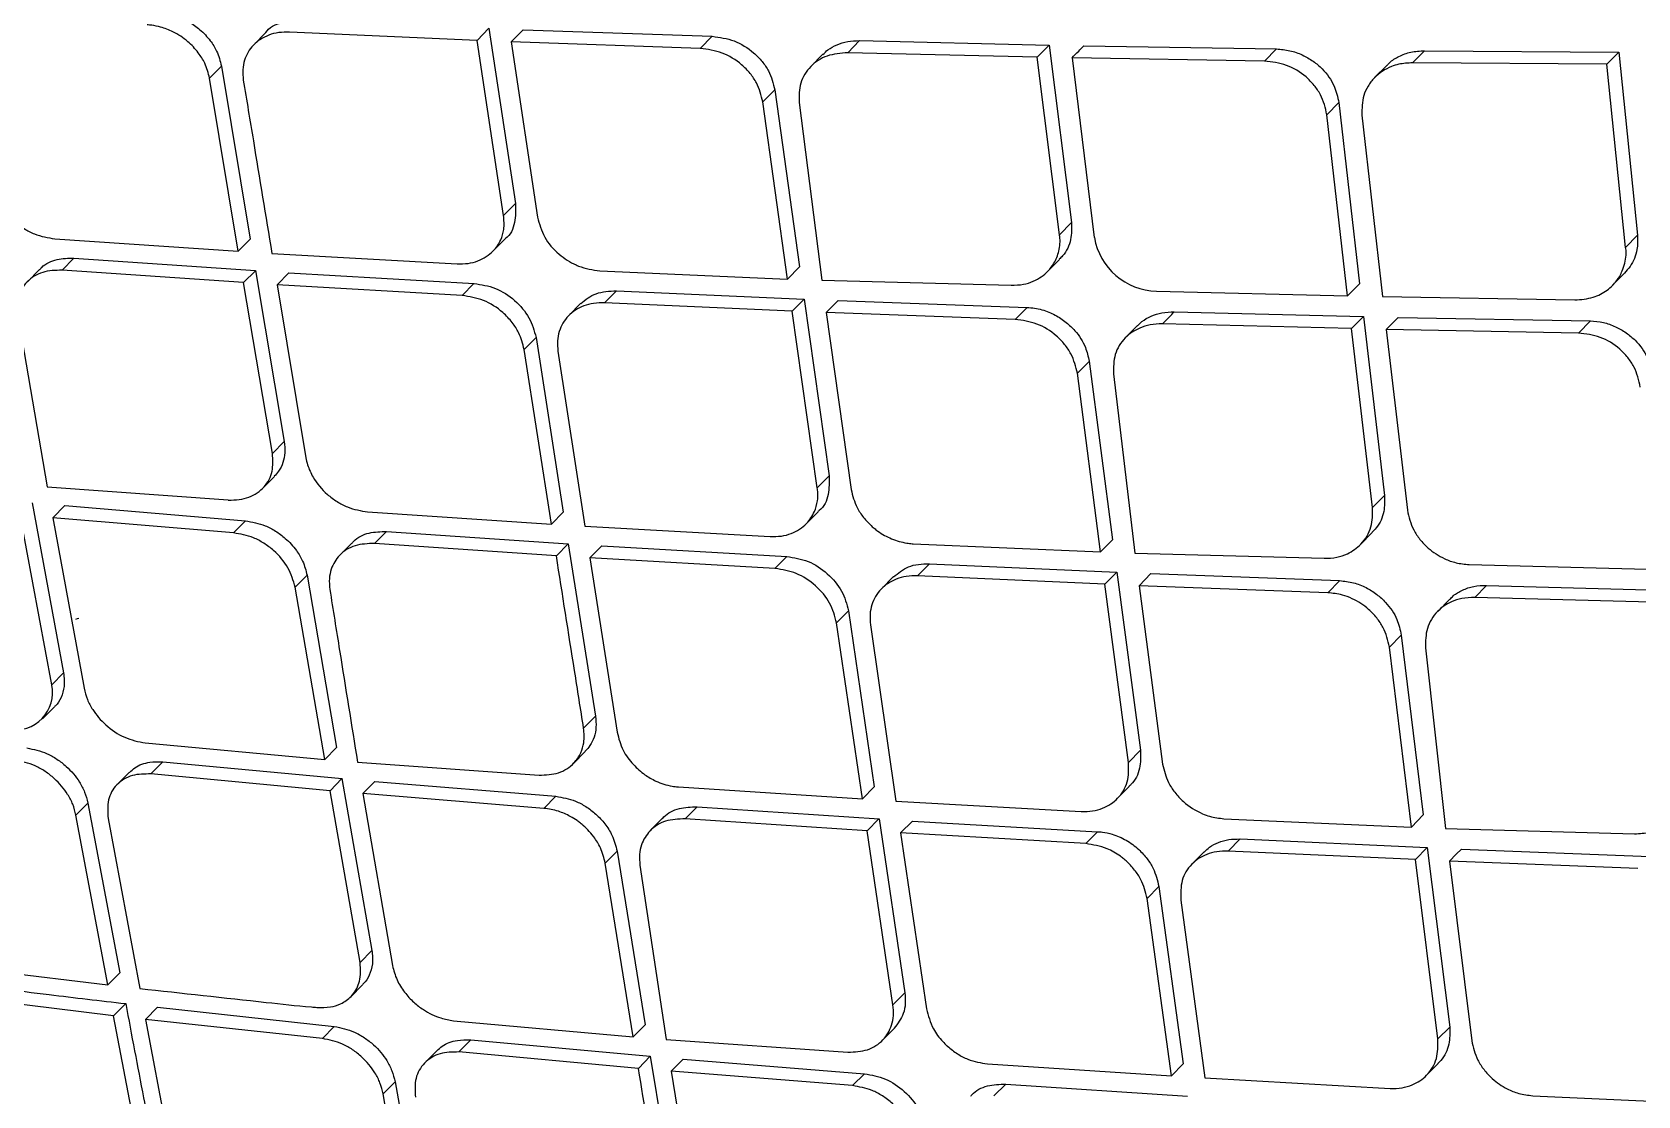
# Model space of a CAD drawing. Extents: x 939 to 1039, y 781 to 934.
# Drawn here: x 1023.683 to 1025.066, y 879.494 to 880.411 of the extents above; entities that cross this region are included whole.
import ezdxf

# ---------------------------------------------------------------- set-up
doc = ezdxf.new("R2010")
doc.units = 0
doc.header["$MEASUREMENT"] = 0
doc.layers.add('1', color=4, linetype='Continuous')

# ---------------------------------------------------------------- blocks, each defined once
blk = doc.blocks.new('Envoy')
at = {"layer": '1', "color": 3, "linetype": 'Continuous', "lineweight": 25}
for p, q in [((85.2301, 81.2357), (85.2198, 81.2253)), ((85.4121, 81.229), (85.2506, 81.2361)), ((85.4121, 81.229), (85.4223, 81.2394)), ((85.4224, 81.2394), (85.4452, 81.0884)), ((85.4518, 81.2382), (85.4416, 81.2278)), ((85.4518, 81.2382), (85.6147, 81.2325)), ((85.435, 81.0781), (85.4121, 81.229)), ((85.6044, 81.2221), (85.4416, 81.2278)), ((85.4416, 81.2278), (85.4642, 81.0767)), ((85.6044, 81.2221), (85.6147, 81.2325)), ((85.7313, 81.2184), (85.7416, 81.2288)), ((85.7416, 81.2288), (85.9047, 81.2249)), ((85.9047, 81.2249), (85.8945, 81.2145)), ((85.9047, 81.2249), (85.924, 81.072)), ((85.9348, 81.2243), (86.1006, 81.2216)), ((86.0903, 81.2112), (86.1006, 81.2216)), ((86.2178, 81.2097), (86.2281, 81.2201)), ((86.2281, 81.2201), (86.3954, 81.2189)), ((86.3954, 81.2189), (86.4116, 81.0612)), ((85.192, 81.2068), (85.1818, 81.1964)), ((85.192, 81.2068), (85.2168, 81.0577)), ((85.7099, 81.217), (85.6995, 81.2065)), ((85.8945, 81.2145), (85.7313, 81.2184)), ((85.9137, 81.0616), (85.8945, 81.2145)), ((85.9245, 81.2139), (85.9437, 81.0593)), ((86.0903, 81.2112), (85.9245, 81.2139)), ((86.1956, 81.2075), (86.1851, 81.197)), ((86.3851, 81.2084), (86.2178, 81.2097)), ((86.3851, 81.2084), (86.3954, 81.2189)), ((86.4013, 81.0507), (86.3851, 81.2084)), ((85.2065, 81.0473), (85.1818, 81.1964)), ((85.6583, 81.176), (85.6685, 81.1864)), ((85.6685, 81.1864), (85.6898, 81.0338)), ((85.6795, 81.0234), (85.6583, 81.176)), ((85.6895, 81.1755), (85.709, 81.0223)), ((86.1543, 81.1754), (86.144, 81.1649)), ((86.1619, 81.009), (86.144, 81.1649)), ((86.1543, 81.1754), (86.1722, 81.0194)), ((86.1742, 81.1645), (86.1919, 81.0083)), ((85.435, 81.0781), (85.4452, 81.0884)), ((85.9137, 81.0616), (85.924, 81.072)), ((85.0485, 81.058), (85.2065, 81.0473)), ((85.2065, 81.0473), (85.2168, 81.0577)), ((85.4258, 81.0473), (85.436, 81.0577)), ((86.4116, 81.0612), (86.4013, 81.0507)), ((85.0548, 81.031), (85.065, 81.0414)), ((85.065, 81.0414), (85.2213, 81.0307)), ((85.2354, 81.0455), (85.395, 81.0365)), ((85.9035, 81.0299), (85.9137, 81.0402)), ((85.0352, 81.0316), (85.0249, 81.0211)), ((85.211, 81.0203), (85.0548, 81.031)), ((85.2213, 81.0306), (85.211, 81.0203)), ((85.2213, 81.0307), (85.2461, 80.8833)), ((85.2399, 81.0185), (85.2501, 81.0288)), ((85.2501, 81.0288), (85.4095, 81.0195)), ((85.5179, 81.0304), (85.6795, 81.0234)), ((85.6795, 81.0234), (85.6898, 81.0338)), ((86.3901, 81.018), (86.4003, 81.0284)), ((85.2359, 80.873), (85.211, 81.0203)), ((85.3992, 81.0092), (85.2399, 81.0185)), ((85.2399, 81.0185), (85.2647, 80.8695)), ((85.3992, 81.0092), (85.4094, 81.0195)), ((85.5322, 81.0133), (85.6937, 81.0061)), ((85.709, 81.0223), (85.8722, 81.018)), ((85.9973, 81.0129), (86.1619, 81.009)), ((86.1619, 81.009), (86.1722, 81.0194)), ((85.5013, 81.0023), (85.4911, 80.9919)), ((85.6834, 80.9957), (85.522, 81.0029)), ((85.6834, 80.9957), (85.6937, 81.0061)), ((85.6937, 81.0061), (85.7153, 80.8539)), ((85.7129, 80.9945), (85.7231, 81.0049)), ((85.7231, 81.0049), (85.8858, 80.999)), ((85.8756, 80.9886), (85.8858, 80.999)), ((86.1919, 81.0083), (86.3576, 81.0054)), ((85.0166, 80.9919), (85.0419, 80.8445)), ((85.7051, 80.8435), (85.6834, 80.9957)), ((85.7129, 80.9945), (85.7343, 80.8421)), ((85.8756, 80.9886), (85.7129, 80.9945)), ((86.1652, 80.9807), (86.0024, 80.9848)), ((86.0126, 80.9952), (86.1755, 80.9911)), ((86.1652, 80.9807), (86.1755, 80.9911)), ((86.1755, 80.9911), (86.1936, 80.837)), ((86.2055, 80.9904), (86.3709, 80.9873)), ((86.3606, 80.9769), (86.3709, 80.9873)), ((85.4527, 80.9627), (85.463, 80.9731)), ((85.463, 80.9731), (85.4864, 80.8227)), ((85.9808, 80.9833), (85.9705, 80.9729)), ((86.1834, 80.8266), (86.1652, 80.9807)), ((86.3606, 80.9769), (86.1952, 80.98)), ((86.1952, 80.98), (86.2133, 80.8243)), ((85.4761, 80.8123), (85.4527, 80.9627)), ((85.4818, 80.9612), (85.505, 80.8105)), ((85.9291, 80.9422), (85.9393, 80.9525)), ((85.9393, 80.9526), (85.9594, 80.7987)), ((85.9491, 80.7884), (85.9291, 80.9422)), ((85.9602, 80.9416), (85.9786, 80.7872)), ((85.2359, 80.873), (85.2461, 80.8833)), ((85.2275, 80.8431), (85.2376, 80.8534)), ((85.7153, 80.8539), (85.7051, 80.8435)), ((85.0419, 80.8445), (85.1979, 80.8331)), ((86.1834, 80.8266), (86.1936, 80.837)), ((85.0458, 80.6737), (85.0186, 80.8203)), ((85.0289, 80.8307), (85.056, 80.6841)), ((85.057, 80.8282), (85.0467, 80.8178)), ((85.057, 80.8282), (85.2126, 80.8151)), ((85.3179, 80.8228), (85.4761, 80.8123)), ((85.4761, 80.8123), (85.4864, 80.8227)), ((85.6956, 80.8125), (85.7058, 80.8229)), ((85.2024, 80.8047), (85.0467, 80.8178)), ((85.0467, 80.8178), (85.0737, 80.6709)), ((85.2024, 80.8047), (85.2126, 80.8151)), ((85.3239, 80.7956), (85.3342, 80.806)), ((85.3342, 80.806), (85.4907, 80.7954)), ((85.505, 80.8105), (85.6646, 80.8015)), ((86.1729, 80.7947), (86.1831, 80.805)), ((85.3042, 80.7959), (85.2939, 80.7855)), ((85.4804, 80.785), (85.3239, 80.7956)), ((85.4804, 80.785), (85.4906, 80.7954)), ((85.4907, 80.7954), (85.5141, 80.6467)), ((85.5093, 80.7832), (85.5195, 80.7936)), ((85.5195, 80.7936), (85.6789, 80.7844)), ((85.7876, 80.7954), (85.9491, 80.7884)), ((85.9491, 80.7884), (85.9594, 80.7987)), ((85.5093, 80.7832), (85.5328, 80.6329)), ((85.6687, 80.774), (85.5093, 80.7832)), ((85.6687, 80.774), (85.6789, 80.7844)), ((85.7915, 80.7677), (85.8017, 80.7781)), ((85.8017, 80.7781), (85.963, 80.7708)), ((85.9786, 80.7872), (86.1416, 80.7828)), ((86.2665, 80.7774), (86.4308, 80.7732)), ((85.2555, 80.7579), (85.2657, 80.7682)), ((85.2657, 80.7682), (85.2912, 80.6199)), ((85.7707, 80.767), (85.7604, 80.7566)), ((85.9528, 80.7605), (85.7915, 80.7677)), ((85.9528, 80.7604), (85.963, 80.7708)), ((85.963, 80.7708), (85.9835, 80.6174)), ((85.9925, 80.7696), (85.9822, 80.7592)), ((85.9925, 80.7696), (86.155, 80.7636)), ((86.1448, 80.7532), (86.155, 80.7635)), ((85.281, 80.6095), (85.2555, 80.7579)), ((85.9732, 80.607), (85.9528, 80.7604)), ((86.1448, 80.7532), (85.9822, 80.7592)), ((85.9822, 80.7592), (86.0025, 80.6056)), ((86.2713, 80.7491), (86.2816, 80.7595)), ((86.4339, 80.7447), (86.2713, 80.7491)), ((86.2816, 80.7595), (86.4442, 80.7551)), ((85.732, 80.7375), (85.7218, 80.7272)), ((85.732, 80.7376), (85.7542, 80.5859)), ((86.2498, 80.7476), (86.2395, 80.7371)), ((85.744, 80.5755), (85.7218, 80.7272)), ((85.7509, 80.7256), (85.7729, 80.5737)), ((86.1978, 80.7063), (86.2081, 80.7167)), ((86.2081, 80.7167), (86.227, 80.5617)), ((86.2168, 80.5513), (86.1978, 80.7063)), ((86.229, 80.7057), (86.2462, 80.5501)), ((85.0458, 80.6737), (85.056, 80.6841)), ((85.038, 80.6445), (85.0482, 80.6548)), ((85.5039, 80.6364), (85.5141, 80.6467)), ((85.1264, 80.6237), (85.281, 80.6095)), ((85.281, 80.6095), (85.2912, 80.6199)), ((85.4951, 80.6061), (85.5053, 80.6165)), ((85.9835, 80.6174), (85.9732, 80.607)), ((85.1126, 80.5984), (85.1022, 80.5879)), ((85.1313, 80.597), (85.1415, 80.6074)), ((85.2856, 80.5826), (85.1313, 80.597)), ((85.1415, 80.6074), (85.2959, 80.593)), ((85.3092, 80.6071), (85.4655, 80.596)), ((85.2856, 80.5826), (85.2958, 80.593)), ((85.2958, 80.593), (85.3216, 80.445)), ((85.3138, 80.5802), (85.324, 80.5905)), ((85.324, 80.5905), (85.4799, 80.5778)), ((85.5857, 80.5859), (85.744, 80.5755)), ((85.744, 80.5755), (85.7542, 80.5858)), ((85.9635, 80.5758), (85.9737, 80.5861)), ((85.0667, 80.5616), (85.0769, 80.572)), ((85.0769, 80.572), (85.1044, 80.4257)), ((85.3114, 80.4346), (85.2856, 80.5826)), ((85.3138, 80.5802), (85.3393, 80.4319)), ((85.4697, 80.5674), (85.3138, 80.5802)), ((85.4697, 80.5674), (85.4799, 80.5778)), ((85.7729, 80.5737), (85.9325, 80.5647)), ((85.0942, 80.4153), (85.0667, 80.5616)), ((85.0944, 80.5587), (85.1217, 80.4122)), ((85.5715, 80.5586), (85.5613, 80.5482)), ((85.5914, 80.5584), (85.6017, 80.5688)), ((85.748, 80.548), (85.5914, 80.5584)), ((85.6017, 80.5688), (85.7583, 80.5583)), ((85.748, 80.548), (85.7582, 80.5583)), ((85.7583, 80.5583), (85.7805, 80.4084)), ((85.7769, 80.5462), (85.7871, 80.5565)), ((85.7871, 80.5565), (85.9465, 80.5473)), ((86.0554, 80.5585), (86.2168, 80.5513)), ((86.2168, 80.5513), (86.227, 80.5617)), ((85.7703, 80.3981), (85.748, 80.548)), ((85.9363, 80.537), (85.7769, 80.5462)), ((85.7769, 80.5462), (85.7992, 80.3946)), ((85.9363, 80.537), (85.9465, 80.5473)), ((86.2462, 80.5501), (86.409, 80.5455)), ((85.5225, 80.5202), (85.5327, 80.5306)), ((85.5327, 80.5306), (85.5569, 80.381)), ((86.0382, 80.5298), (86.0279, 80.5195)), ((86.059, 80.5306), (86.0692, 80.541)), ((86.2202, 80.5232), (86.059, 80.5306)), ((86.0692, 80.541), (86.2305, 80.5336)), ((86.2202, 80.5232), (86.2304, 80.5336)), ((86.2305, 80.5336), (86.2498, 80.379)), ((86.2599, 80.5323), (86.4222, 80.526)), ((85.5467, 80.3706), (85.5225, 80.5202)), ((85.5524, 80.5184), (85.5749, 80.3682)), ((86.2396, 80.3687), (86.2202, 80.5232)), ((86.2496, 80.522), (86.2687, 80.3672)), ((86.4119, 80.5157), (86.2496, 80.522)), ((85.9891, 80.4898), (85.9993, 80.5001)), ((85.9993, 80.5002), (86.0203, 80.3473)), ((86.0101, 80.3369), (85.9891, 80.4898)), ((86.0182, 80.4882), (86.039, 80.3352)), ((85.3216, 80.445), (85.3114, 80.4346)), ((84.9435, 80.4334), (85.0941, 80.4153)), ((85.0942, 80.4153), (85.1044, 80.4257)), ((85.0991, 80.3887), (84.9501, 80.4068)), ((85.3033, 80.4051), (85.3135, 80.4154)), ((85.7703, 80.3981), (85.7805, 80.4084)), ((85.0991, 80.3887), (85.1095, 80.3992)), ((85.1267, 80.3856), (85.1369, 80.396)), ((85.1369, 80.396), (85.2892, 80.3795)), ((85.1266, 80.2441), (85.0991, 80.3887)), ((85.1267, 80.3856), (85.1542, 80.2393)), ((85.2789, 80.3691), (85.1267, 80.3856)), ((85.2789, 80.3691), (85.2892, 80.3795)), ((85.3918, 80.3844), (85.5467, 80.3706)), ((85.5467, 80.3706), (85.5569, 80.381)), ((85.7613, 80.3676), (85.7715, 80.3779)), ((86.2396, 80.3687), (86.2498, 80.379)), ((85.4067, 80.3679), (85.5613, 80.3538)), ((85.5749, 80.3682), (85.7315, 80.3573)), ((85.3775, 80.3586), (85.3671, 80.3481)), ((85.5511, 80.3434), (85.3964, 80.3575)), ((85.5511, 80.3434), (85.5613, 80.3538)), ((85.5613, 80.3538), (85.5858, 80.2045)), ((85.5896, 80.3514), (85.7457, 80.3388)), ((85.7355, 80.3285), (85.5793, 80.341)), ((85.5793, 80.341), (85.6037, 80.1915)), ((85.7355, 80.3285), (85.7457, 80.3388)), ((85.8517, 80.3472), (86.0101, 80.3369)), ((86.0101, 80.3369), (86.0203, 80.3473)), ((86.039, 80.3352), (86.1985, 80.3261)), ((86.2296, 80.3372), (86.2398, 80.3475)), ((85.3312, 80.3215), (85.3415, 80.3318)), ((85.3574, 80.1738), (85.3312, 80.3215)), ((85.3415, 80.3318), (85.3677, 80.1842)), ((85.8573, 80.3196), (85.8675, 80.3299)), ((85.8675, 80.3299), (86.0241, 80.3195)), ((86.3213, 80.3198), (86.4825, 80.3124))]:
    blk.add_line(p, q, dxfattribs=at)
at = {"layer": '1', "color": 3, "linetype": 'Continuous', "lineweight": 25, "flags": 128}
for points in [[(85.522, 81.0029), (85.5277, 81.0087), (85.5322, 81.0133)], [(86.1952, 80.98), (86.2009, 80.9858), (86.2055, 80.9904)], [(85.0665, 80.7305), (85.068, 80.7309), (85.0693, 80.7313)], [(86.2496, 80.522), (86.2553, 80.5278), (86.2598, 80.5323)], [(85.3964, 80.3575), (85.4022, 80.3633), (85.4067, 80.3679)], [(85.5896, 80.3514), (85.5838, 80.3456), (85.5793, 80.341)]]:
    blk.add_lwpolyline(points, dxfattribs=at)
at = {"layer": '1', "color": 3, "linetype": 'Continuous', "lineweight": 25}
for centre, radius, start, end in [((85.999, 81.0689), 0.0561, 189.9034, 268.3063), ((85.0145, 80.667), 0.032, 260.246, 12.0074)]:
    blk.add_arc(centre, radius, start, end, dxfattribs=at)
for points, knots in [([(86.8127, 78.0479), (86.3816, 78.4645), (85.719, 79.1049), (84.512, 80.2456), (83.7379, 80.9714), (83.1987, 81.4769)], [0, 0, 0, 0, 0.360925, 0.55487, 1, 1, 1, 1]), ([(83.1475, 81.447), (83.2842, 81.3138), (83.5619, 81.0432), (83.9708, 80.6456), (84.3635, 80.2641), (84.725, 79.9132), (85.0553, 79.5927), (85.3361, 79.3202), (85.5712, 79.092), (85.7649, 78.904), (85.9392, 78.7347), (86.095, 78.5833), (86.2427, 78.4397), (86.4115, 78.2756), (86.6176, 78.0752), (86.8674, 77.8321), (87.1485, 77.5585), (87.4608, 77.2543), (87.8044, 76.9195), (88.1712, 76.5618), (88.5601, 76.1825), (88.9702, 75.7828), (89.4083, 75.356), (89.8596, 74.9167), (90.1652, 74.6199), (90.3153, 74.4742)], [0, 0, 0, 0, 0.057229, 0.116343, 0.171086, 0.221472, 0.267495, 0.309155, 0.33883, 0.365816, 0.390114, 0.411724, 0.431001, 0.451887, 0.482371, 0.517227, 0.556456, 0.600057, 0.648031, 0.700382, 0.753756, 0.81103, 0.872191, 0.937256, 1, 1, 1, 1]), ([(85.1381, 81.2528), (85.1436, 81.252), (85.1525, 81.2508), (85.1644, 81.245), (85.1741, 81.2382), (85.1822, 81.2295), (85.1889, 81.2188), (85.1909, 81.2112), (85.192, 81.2068)], [0, 0, 0, 0, 0.22038, 0.35389, 0.502007, 0.669242, 0.808096, 1, 1, 1, 1]), ([(85.1818, 81.1964), (85.1807, 81.2008), (85.1787, 81.2083), (85.1719, 81.2191), (85.1629, 81.2287), (85.1515, 81.2363), (85.1407, 81.2404), (85.1331, 81.242), (85.1292, 81.2423), (85.1279, 81.2425)], [0, 0, 0, 0, 0.19055, 0.330543, 0.500113, 0.694277, 0.84241, 0.944338, 1, 1, 1, 1]), ([(85.2506, 81.2362), (85.2475, 81.2361), (85.2412, 81.2361), (85.2301, 81.2331), (85.2186, 81.2258), (85.212, 81.2144), (85.21, 81.2037), (85.2105, 81.1978), (85.2108, 81.1948)], [0, 0, 0, 0, 0.129975, 0.256805, 0.500117, 0.740025, 0.867633, 1, 1, 1, 1]), ([(85.2301, 81.2357), (85.2301, 81.2357), (85.2328, 81.2403), (85.2435, 81.2452), (85.2551, 81.2461), (85.2609, 81.2465)], [0, 0, 0, 0, 0.001037, 0.5035, 1, 1, 1, 1]), ([(85.6583, 81.176), (85.6569, 81.1816), (85.6547, 81.1902), (85.6474, 81.2008), (85.6381, 81.2103), (85.6234, 81.2195), (85.6107, 81.2212), (85.6044, 81.2221)], [0, 0, 0, 0, 0.236753, 0.3654, 0.500555, 0.7501, 1, 1, 1, 1]), ([(85.6147, 81.2325), (85.621, 81.2316), (85.6338, 81.2299), (85.6484, 81.2206), (85.6577, 81.2111), (85.665, 81.2005), (85.6672, 81.1919), (85.6685, 81.1864)], [0, 0, 0, 0, 0.250921, 0.50154, 0.636513, 0.764749, 1, 1, 1, 1]), ([(85.71, 81.2168), (85.7114, 81.2182), (85.7148, 81.2217), (85.7221, 81.2255), (85.7313, 81.2285), (85.7381, 81.2287), (85.7416, 81.2288)], [0, 0, 0, 0, 0.176497, 0.441504, 0.715969, 1, 1, 1, 1]), ([(85.9245, 81.2139), (85.9264, 81.2159), (85.9298, 81.2193), (85.9333, 81.2228), (85.9348, 81.2244)], [0, 0, 0, 0, 0.5599999, 1, 1, 1, 1]), ([(86.1006, 81.2216), (86.1045, 81.2213), (86.112, 81.2207), (86.1228, 81.2168), (86.1322, 81.2114), (86.1422, 81.2028), (86.151, 81.1907), (86.1533, 81.1802), (86.1543, 81.1754)], [0, 0, 0, 0, 0.153067, 0.298137, 0.435185, 0.564257, 0.797614, 1, 1, 1, 1]), ([(86.1958, 81.2074), (86.1964, 81.2082), (86.1993, 81.2114), (86.2061, 81.2155), (86.2163, 81.2195), (86.2241, 81.2199), (86.2281, 81.2201)], [0, 0, 0, 0, 0.092194, 0.374598, 0.677205, 1, 1, 1, 1]), ([(85.7313, 81.2184), (85.7252, 81.2179), (85.713, 81.2169), (85.6986, 81.2072), (85.6894, 81.1928), (85.6895, 81.1812), (85.6895, 81.1755)], [0, 0, 0, 0, 0.250114, 0.500064, 0.751166, 1, 1, 1, 1]), ([(86.144, 81.1649), (86.1427, 81.1708), (86.1406, 81.1798), (86.1332, 81.1905), (86.1241, 81.1999), (86.1094, 81.2089), (86.0967, 81.2104), (86.0903, 81.2112)], [0, 0, 0, 0, 0.244755, 0.371428, 0.500711, 0.750091, 1, 1, 1, 1]), ([(86.2178, 81.2097), (86.2138, 81.2094), (86.2075, 81.2091), (86.1959, 81.2054), (86.1863, 81.1992), (86.1792, 81.1898), (86.1743, 81.1792), (86.1742, 81.1704), (86.1742, 81.1645)], [0, 0, 0, 0, 0.159795, 0.250597, 0.499748, 0.631336, 0.758693, 1, 1, 1, 1]), ([(85.2108, 81.1948), (85.2137, 81.1774), (85.2219, 81.1276), (85.2301, 81.0779), (85.2354, 81.0455)], [0, 0, 0, 0, 0.350449, 1, 1, 1, 1]), ([(84.9949, 81.1043), (84.9966, 81.0987), (85, 81.0874), (85.0111, 81.0746), (85.0219, 81.0667), (85.0335, 81.0605), (85.0426, 81.059), (85.0485, 81.058)], [0, 0, 0, 0, 0.249764, 0.499105, 0.631743, 0.759594, 1, 1, 1, 1]), ([(85.4453, 81.0884), (85.4453, 81.0829), (85.4455, 81.0718), (85.4408, 81.061), (85.4361, 81.058), (85.4359, 81.0578)], [0, 0, 0, 0, 0.485729, 0.976584, 1, 1, 1, 1]), ([(85.395, 81.0365), (85.3981, 81.0365), (85.4044, 81.0365), (85.4155, 81.0395), (85.4258, 81.0461), (85.4326, 81.0562), (85.4359, 81.0667), (85.4353, 81.074), (85.435, 81.0781)], [0, 0, 0, 0, 0.130825, 0.257926, 0.499909, 0.678509, 0.821493, 1, 1, 1, 1]), ([(85.4643, 81.0767), (85.4658, 81.0709), (85.469, 81.0592), (85.4816, 81.0446), (85.4928, 81.0375), (85.5047, 81.0323), (85.5116, 81.0313), (85.5179, 81.0304)], [0, 0, 0, 0, 0.249787, 0.499638, 0.721536, 0.749983, 1, 1, 1, 1]), ([(85.924, 81.072), (85.9241, 81.0671), (85.9243, 81.0567), (85.9193, 81.0459), (85.9145, 81.0414), (85.9135, 81.0404)], [0, 0, 0, 0, 0.412681, 0.877204, 1, 1, 1, 1]), ([(85.8722, 81.018), (85.8757, 81.0182), (85.8824, 81.0184), (85.8936, 81.022), (85.9028, 81.0283), (85.9098, 81.0376), (85.9137, 81.0475), (85.9146, 81.0566), (85.9138, 81.0611), (85.9138, 81.0616)], [0, 0, 0, 0, 0.143612, 0.271941, 0.501793, 0.626181, 0.796216, 0.977551, 1, 1, 1, 1]), ([(86.4116, 81.0612), (86.4116, 81.057), (86.4118, 81.0474), (86.4071, 81.0361), (86.4019, 81.0304), (86.4002, 81.0285)], [0, 0, 0, 0, 0.3405294, 0.7831506, 1, 1, 1, 1]), ([(85.0354, 81.0314), (85.036, 81.0321), (85.0397, 81.0364), (85.0496, 81.0411), (85.06, 81.0413), (85.065, 81.0414)], [0, 0, 0, 0, 0.092342, 0.570727, 1, 1, 1, 1]), ([(86.3576, 81.0054), (86.363, 81.0058), (86.3731, 81.0066), (86.3853, 81.0131), (86.3935, 81.0212), (86.3994, 81.0314), (86.4016, 81.0407), (86.4018, 81.0478), (86.4014, 81.0499), (86.4013, 81.0507)], [0, 0, 0, 0, 0.215694, 0.405539, 0.569529, 0.707566, 0.90512, 0.965322, 1, 1, 1, 1]), ([(85.0548, 81.031), (85.049, 81.0309), (85.0372, 81.0305), (85.0238, 81.0217), (85.0158, 81.0084), (85.0163, 80.9974), (85.0166, 80.9919)], [0, 0, 0, 0, 0.247032, 0.500276, 0.750031, 1, 1, 1, 1]), ([(85.4095, 81.0195), (85.4157, 81.0186), (85.4282, 81.0167), (85.4451, 81.0056), (85.4581, 80.9904), (85.4613, 80.9789), (85.463, 80.9731)], [0, 0, 0, 0, 0.24999, 0.49998, 0.749984, 1, 1, 1, 1]), ([(85.5014, 81.0022), (85.5055, 81.0056), (85.514, 81.0124), (85.5261, 81.013), (85.5322, 81.0133)], [0, 0, 0, 0, 0.490696, 1, 1, 1, 1]), ([(85.4527, 80.9627), (85.4515, 80.9676), (85.4494, 80.9757), (85.4424, 80.9864), (85.4329, 80.9966), (85.4179, 81.0062), (85.4054, 81.0082), (85.3992, 81.0092)], [0, 0, 0, 0, 0.211954, 0.346755, 0.500453, 0.750276, 1, 1, 1, 1]), ([(85.522, 81.0029), (85.5188, 81.0029), (85.5125, 81.0028), (85.5013, 80.9998), (85.4898, 80.9924), (85.4831, 80.9809), (85.481, 80.9701), (85.4815, 80.9642), (85.4818, 80.9612)], [0, 0, 0, 0, 0.131911, 0.259425, 0.500199, 0.742426, 0.869414, 1, 1, 1, 1]), ([(85.8858, 80.999), (85.8901, 80.9986), (85.8984, 80.9977), (85.9099, 80.9928), (85.9195, 80.9865), (85.9289, 80.9774), (85.9364, 80.9659), (85.9384, 80.9566), (85.9393, 80.9526)], [0, 0, 0, 0, 0.171108, 0.329084, 0.473945, 0.605669, 0.828869, 1, 1, 1, 1]), ([(85.9291, 80.9422), (85.9277, 80.9479), (85.9256, 80.9566), (85.9183, 80.9673), (85.9091, 80.9768), (85.8945, 80.986), (85.8819, 80.9878), (85.8756, 80.9886)], [0, 0, 0, 0, 0.240117, 0.367919, 0.500552, 0.750047, 1, 1, 1, 1]), ([(86.0024, 80.9848), (85.9988, 80.9847), (85.9919, 80.9844), (85.9807, 80.9808), (85.9691, 80.973), (85.9603, 80.959), (85.9603, 80.9473), (85.9602, 80.9416)], [0, 0, 0, 0, 0.146412, 0.278835, 0.500799, 0.753766, 1, 1, 1, 1]), ([(85.981, 80.9831), (85.9822, 80.9844), (85.9855, 80.9878), (85.9925, 80.9917), (86.002, 80.9948), (86.009, 80.9951), (86.0126, 80.9952)], [0, 0, 0, 0, 0.153955, 0.423467, 0.705509, 1, 1, 1, 1]), ([(86.0024, 80.9848), (86.0043, 80.9867), (86.0077, 80.9902), (86.0111, 80.9937), (86.0126, 80.9952)], [0, 0, 0, 0, 0.560042, 1, 1, 1, 1]), ([(86.3709, 80.9873), (86.3747, 80.987), (86.382, 80.9865), (86.3925, 80.9827), (86.4018, 80.9774), (86.4118, 80.969), (86.4209, 80.9566), (86.4232, 80.9458), (86.4242, 80.9407)], [0, 0, 0, 0, 0.14799, 0.289393, 0.424233, 0.552567, 0.788817, 1, 1, 1, 1]), ([(86.4139, 80.9302), (86.4126, 80.9362), (86.4106, 80.9453), (86.4033, 80.956), (86.3942, 80.9655), (86.3797, 80.9746), (86.367, 80.9761), (86.3606, 80.9769)], [0, 0, 0, 0, 0.24669, 0.372875, 0.500751, 0.750106, 1, 1, 1, 1]), ([(85.2461, 80.8833), (85.2464, 80.8801), (85.2471, 80.8738), (85.2452, 80.8652), (85.242, 80.8583), (85.2388, 80.8549), (85.2374, 80.8535)], [0, 0, 0, 0, 0.281481, 0.552531, 0.813118, 1, 1, 1, 1]), ([(85.1979, 80.833), (85.2011, 80.833), (85.2073, 80.833), (85.2185, 80.8359), (85.2295, 80.8435), (85.2369, 80.8572), (85.2362, 80.8678), (85.2359, 80.873)], [0, 0, 0, 0, 0.134276, 0.265927, 0.520318, 0.764895, 1, 1, 1, 1]), ([(85.2647, 80.8695), (85.2651, 80.8674), (85.2664, 80.8618), (85.2715, 80.8505), (85.2806, 80.8395), (85.2914, 80.8315), (85.303, 80.8253), (85.3121, 80.8238), (85.3179, 80.8228)], [0, 0, 0, 0, 0.090268, 0.250435, 0.499574, 0.633277, 0.761417, 1, 1, 1, 1]), ([(85.7153, 80.8539), (85.7154, 80.8485), (85.7155, 80.8375), (85.7109, 80.8266), (85.706, 80.8234), (85.7056, 80.8231)], [0, 0, 0, 0, 0.469296, 0.954818, 1, 1, 1, 1]), ([(85.6646, 80.8015), (85.6679, 80.8016), (85.6742, 80.8016), (85.6854, 80.8046), (85.6958, 80.8114), (85.7028, 80.8219), (85.7054, 80.8313), (85.7058, 80.8384), (85.7053, 80.8421), (85.7051, 80.8435)], [0, 0, 0, 0, 0.133183, 0.261034, 0.499726, 0.688438, 0.83474, 0.938574, 1, 1, 1, 1]), ([(85.7343, 80.8421), (85.7356, 80.8368), (85.7377, 80.8284), (85.7448, 80.8176), (85.7499, 80.8127), (85.753, 80.8095), (85.7546, 80.8083), (85.7598, 80.8042), (85.7691, 80.7991), (85.7794, 80.7962), (85.7856, 80.7955), (85.7874, 80.7954), (85.7876, 80.7954)], [0, 0, 0, 0, 0.225553, 0.356767, 0.499375, 0.499544, 0.525952, 0.576491, 0.74937, 0.92665, 0.991449, 1, 1, 1, 1]), ([(86.1936, 80.837), (86.1937, 80.8323), (86.1939, 80.8222), (86.1891, 80.8113), (86.1842, 80.8064), (86.1829, 80.8052)], [0, 0, 0, 0, 0.388422, 0.84485, 1, 1, 1, 1]), ([(86.1416, 80.7828), (86.1454, 80.7829), (86.1524, 80.7832), (86.1635, 80.7871), (86.1725, 80.7934), (86.1788, 80.8018), (86.1835, 80.8122), (86.1834, 80.8209), (86.1834, 80.8266)], [0, 0, 0, 0, 0.153859, 0.288626, 0.500141, 0.63138, 0.758611, 1, 1, 1, 1]), ([(86.2133, 80.8242), (86.2147, 80.8185), (86.2167, 80.8096), (86.224, 80.7989), (86.2325, 80.7898), (86.2433, 80.7829), (86.2556, 80.7785), (86.2627, 80.7778), (86.2665, 80.7774)], [0, 0, 0, 0, 0.241189, 0.368512, 0.499921, 0.716939, 0.850312, 1, 1, 1, 1]), ([(85.2555, 80.7579), (85.2538, 80.7636), (85.2505, 80.775), (85.2395, 80.7879), (85.2287, 80.7959), (85.2171, 80.8022), (85.2082, 80.8037), (85.2024, 80.8047)], [0, 0, 0, 0, 0.249526, 0.499104, 0.634224, 0.763035, 1, 1, 1, 1]), ([(85.2126, 80.8151), (85.2184, 80.8141), (85.2273, 80.8126), (85.2388, 80.8064), (85.2482, 80.7995), (85.2563, 80.7905), (85.2628, 80.7796), (85.2647, 80.7723), (85.2657, 80.7682)], [0, 0, 0, 0, 0.235167, 0.363133, 0.497714, 0.67926, 0.822239, 1, 1, 1, 1]), ([(85.3043, 80.7958), (85.3049, 80.7964), (85.3085, 80.8007), (85.3184, 80.8055), (85.3291, 80.8058), (85.3342, 80.806)], [0, 0, 0, 0, 0.078554, 0.560315, 1, 1, 1, 1]), ([(85.3239, 80.7956), (85.3181, 80.7954), (85.3064, 80.795), (85.2932, 80.7864), (85.2867, 80.7756), (85.2845, 80.7653), (85.285, 80.7591), (85.2853, 80.756)], [0, 0, 0, 0, 0.248054, 0.499631, 0.726183, 0.85729, 1, 1, 1, 1]), ([(85.5039, 80.6364), (85.5013, 80.6529), (85.4935, 80.7025), (85.4856, 80.752), (85.4804, 80.785)], [0, 0, 0, 0, 0.334767, 1, 1, 1, 1]), ([(85.6789, 80.7844), (85.6851, 80.7834), (85.6976, 80.7814), (85.7144, 80.7702), (85.7273, 80.755), (85.7305, 80.7434), (85.7321, 80.7376)], [0, 0, 0, 0, 0.250016, 0.499996, 0.750002, 1, 1, 1, 1]), ([(85.7708, 80.7668), (85.7748, 80.7701), (85.781, 80.7751), (85.7922, 80.778), (85.7985, 80.778), (85.8017, 80.7781)], [0, 0, 0, 0, 0.474181, 0.73549, 1, 1, 1, 1]), ([(85.7218, 80.7272), (85.7202, 80.733), (85.7171, 80.7446), (85.7042, 80.7599), (85.6874, 80.771), (85.6749, 80.773), (85.6687, 80.774)], [0, 0, 0, 0, 0.250002, 0.499996, 0.750007, 1, 1, 1, 1]), ([(85.7915, 80.7677), (85.7882, 80.7677), (85.7818, 80.7676), (85.7706, 80.7645), (85.7591, 80.757), (85.7524, 80.7454), (85.7502, 80.7345), (85.7507, 80.7286), (85.7509, 80.7256)], [0, 0, 0, 0, 0.134437, 0.262759, 0.500251, 0.745091, 0.871424, 1, 1, 1, 1]), ([(86.155, 80.7636), (86.159, 80.7631), (86.1667, 80.7623), (86.1777, 80.758), (86.187, 80.7521), (86.1967, 80.7432), (86.2049, 80.7312), (86.2071, 80.7212), (86.2081, 80.7167)], [0, 0, 0, 0, 0.159712, 0.309561, 0.449506, 0.579605, 0.809248, 1, 1, 1, 1]), ([(85.2853, 80.756), (85.2881, 80.7384), (85.2961, 80.6888), (85.304, 80.6392), (85.3092, 80.6071)], [0, 0, 0, 0, 0.354017, 1, 1, 1, 1]), ([(86.1978, 80.7063), (86.1965, 80.7121), (86.1944, 80.721), (86.1871, 80.7317), (86.1786, 80.7407), (86.1683, 80.7473), (86.1561, 80.752), (86.149, 80.7527), (86.1448, 80.7532)], [0, 0, 0, 0, 0.24278, 0.369661, 0.499846, 0.715337, 0.831957, 1, 1, 1, 1]), ([(86.2713, 80.7491), (86.2676, 80.749), (86.2605, 80.7487), (86.2493, 80.745), (86.2402, 80.7387), (86.2338, 80.7304), (86.229, 80.7202), (86.229, 80.7114), (86.229, 80.7057)], [0, 0, 0, 0, 0.153887, 0.288675, 0.500168, 0.629809, 0.756467, 1, 1, 1, 1]), ([(86.25, 80.7474), (86.2509, 80.7485), (86.2539, 80.7518), (86.2608, 80.7557), (86.2705, 80.7591), (86.2778, 80.7594), (86.2816, 80.7595)], [0, 0, 0, 0, 0.12518, 0.400574, 0.692158, 1, 1, 1, 1]), ([(89.809, 73.1964), (89.5672, 73.5178), (89.0861, 74.1572), (88.3075, 75.0685), (87.5102, 75.9534), (86.6882, 76.8119), (85.853, 77.645), (85.0072, 78.4568), (84.1409, 79.2387), (83.2433, 79.9958), (82.6155, 80.4655), (82.2998, 80.7017)], [0, 0, 0, 0, 0.113392, 0.225638, 0.337341, 0.448782, 0.560233, 0.669481, 0.778832, 0.888788, 1, 1, 1, 1]), ([(85.056, 80.6841), (85.0564, 80.6801), (85.0572, 80.6726), (85.0542, 80.6631), (85.051, 80.6572), (85.0484, 80.6552), (85.0481, 80.6549)], [0, 0, 0, 0, 0.349518, 0.669709, 0.960531, 1, 1, 1, 1]), ([(85.0737, 80.6709), (85.0745, 80.6677), (85.076, 80.6614), (85.0819, 80.6504), (85.0922, 80.6384), (85.1084, 80.6274), (85.1204, 80.6249), (85.1264, 80.6237)], [0, 0, 0, 0, 0.145642, 0.277718, 0.500262, 0.751404, 1, 1, 1, 1]), ([(85.5142, 80.6467), (85.5144, 80.6435), (85.515, 80.6373), (85.5132, 80.6287), (85.51, 80.6217), (85.5067, 80.6181), (85.5052, 80.6166)], [0, 0, 0, 0, 0.2744306, 0.5404527, 0.7981457, 1, 1, 1, 1]), ([(85.4655, 80.596), (85.4713, 80.5962), (85.483, 80.5967), (85.4951, 80.6048), (85.5016, 80.6145), (85.5048, 80.6248), (85.5043, 80.6322), (85.5039, 80.6364)], [0, 0, 0, 0, 0.247288, 0.499481, 0.671183, 0.811948, 1, 1, 1, 1]), ([(85.5328, 80.6329), (85.5341, 80.6277), (85.5367, 80.6179), (85.5459, 80.6053), (85.5558, 80.5965), (85.5672, 80.5899), (85.577, 80.5868), (85.5837, 80.586), (85.5855, 80.5859), (85.5857, 80.5859)], [0, 0, 0, 0, 0.225861, 0.423089, 0.591568, 0.731226, 0.923305, 0.991693, 1, 1, 1, 1]), ([(85.0244, 80.6194), (85.0302, 80.6182), (85.0391, 80.6164), (85.0505, 80.6099), (85.0605, 80.6021), (85.0688, 80.5923), (85.0746, 80.5812), (85.0761, 80.5752), (85.0769, 80.572)], [0, 0, 0, 0, 0.244837, 0.370933, 0.499001, 0.72802, 0.858752, 1, 1, 1, 1]), ([(85.9835, 80.6174), (85.9836, 80.6121), (85.9837, 80.6013), (85.9787, 80.5908), (85.9741, 80.5868), (85.9735, 80.5863)], [0, 0, 0, 0, 0.448742, 0.927218, 1, 1, 1, 1]), ([(85.0667, 80.5616), (85.0659, 80.5647), (85.0644, 80.5707), (85.0586, 80.5817), (85.0503, 80.5916), (85.0403, 80.5994), (85.0289, 80.6059), (85.02, 80.6078), (85.0141, 80.609)], [0, 0, 0, 0, 0.139451, 0.269377, 0.499781, 0.627896, 0.754266, 1, 1, 1, 1]), ([(85.1313, 80.597), (85.1257, 80.597), (85.1172, 80.597), (85.1077, 80.5926), (85.0998, 80.5864), (85.0933, 80.5752), (85.094, 80.5642), (85.0944, 80.5587)], [0, 0, 0, 0, 0.238558, 0.366977, 0.501203, 0.750424, 1, 1, 1, 1]), ([(85.1127, 80.5983), (85.1142, 80.5997), (85.1189, 80.6041), (85.1288, 80.6077), (85.1377, 80.6075), (85.1415, 80.6074)], [0, 0, 0, 0, 0.213481, 0.662996, 1, 1, 1, 1]), ([(85.9325, 80.5647), (85.9358, 80.5647), (85.9422, 80.5648), (85.9534, 80.5679), (85.9649, 80.5755), (85.9735, 80.5896), (85.9733, 80.6012), (85.9732, 80.607)], [0, 0, 0, 0, 0.137118, 0.266465, 0.500914, 0.751669, 1, 1, 1, 1]), ([(86.0025, 80.6056), (86.0038, 80.6002), (86.0058, 80.5917), (86.0129, 80.5809), (86.0221, 80.5709), (86.0348, 80.563), (86.0471, 80.5592), (86.0533, 80.5587), (86.0554, 80.5585)], [0, 0, 0, 0, 0.228972, 0.359386, 0.500032, 0.749352, 0.915902, 1, 1, 1, 1]), ([(86.409, 80.5455), (86.4134, 80.5457), (86.4191, 80.546), (86.4246, 80.5477), (86.4261, 80.5483), (86.4319, 80.5505), (86.4395, 80.5555), (86.4463, 80.5647), (86.451, 80.5751), (86.451, 80.5838), (86.451, 80.5895)], [0, 0, 0, 0, 0.182865, 0.231138, 0.248387, 0.250519, 0.499772, 0.633298, 0.761316, 1, 1, 1, 1]), ([(85.48, 80.5778), (85.4857, 80.5768), (85.4945, 80.5752), (85.5061, 80.5691), (85.5148, 80.5625), (85.5226, 80.5542), (85.5295, 80.5433), (85.5315, 80.5352), (85.5327, 80.5306)], [0, 0, 0, 0, 0.234019, 0.362685, 0.498843, 0.648009, 0.798716, 1, 1, 1, 1]), ([(85.5225, 80.5202), (85.5214, 80.5246), (85.5194, 80.5325), (85.5135, 80.5422), (85.5082, 80.5481), (85.5054, 80.5512), (85.5041, 80.5522), (85.5041, 80.5522), (85.504, 80.5523), (85.5037, 80.5525), (85.5033, 80.5529), (85.5024, 80.5536), (85.5007, 80.555), (85.4974, 80.5575), (85.4912, 80.5613), (85.4815, 80.5656), (85.4739, 80.5668), (85.4697, 80.5674)], [0, 0, 0, 0, 0.191638, 0.339007, 0.441879, 0.500146, 0.500296, 0.5011, 0.502668, 0.505868, 0.512184, 0.524716, 0.549334, 0.596683, 0.683944, 0.828694, 1, 1, 1, 1]), ([(85.5914, 80.5584), (85.5856, 80.5582), (85.5738, 80.5577), (85.5605, 80.549), (85.5539, 80.5381), (85.5516, 80.5276), (85.5521, 80.5215), (85.5524, 80.5184)], [0, 0, 0, 0, 0.249716, 0.499665, 0.729347, 0.859657, 1, 1, 1, 1]), ([(85.5717, 80.5585), (85.5721, 80.559), (85.5757, 80.5632), (85.5856, 80.5682), (85.5964, 80.5686), (85.6017, 80.5688)], [0, 0, 0, 0, 0.063393, 0.548933, 1, 1, 1, 1]), ([(85.9465, 80.5473), (85.9479, 80.5472), (85.9521, 80.5469), (85.9605, 80.545), (85.9714, 80.5403), (85.9816, 80.5328), (85.9892, 80.5243), (85.9961, 80.5137), (85.998, 80.5054), (85.9993, 80.5001)], [0, 0, 0, 0, 0.057419, 0.17057, 0.339235, 0.511536, 0.648982, 0.776345, 1, 1, 1, 1]), ([(85.9891, 80.4898), (85.9878, 80.4953), (85.9857, 80.5038), (85.9785, 80.5146), (85.9733, 80.5203), (85.969, 80.524), (85.9638, 80.528), (85.953, 80.5343), (85.9425, 80.536), (85.9363, 80.537)], [0, 0, 0, 0, 0.232666, 0.362066, 0.499909, 0.52859, 0.579996, 0.750377, 1, 1, 1, 1]), ([(86.059, 80.5306), (86.0557, 80.5306), (86.0492, 80.5305), (86.038, 80.5273), (86.0266, 80.5198), (86.0179, 80.5057), (86.0181, 80.4941), (86.0182, 80.4882)], [0, 0, 0, 0, 0.13807, 0.267746, 0.500907, 0.748831, 1, 1, 1, 1]), ([(86.0383, 80.5297), (86.0398, 80.5312), (86.0433, 80.5346), (86.0505, 80.5383), (86.0594, 80.5409), (86.0659, 80.541), (86.0692, 80.541)], [0, 0, 0, 0, 0.194457, 0.456695, 0.72519, 1, 1, 1, 1]), ([(85.3216, 80.445), (85.322, 80.441), (85.3227, 80.4334), (85.3196, 80.4239), (85.3163, 80.4179), (85.3137, 80.4158), (85.3134, 80.4155)], [0, 0, 0, 0, 0.346968, 0.665387, 0.955224, 1, 1, 1, 1]), ([(85.2742, 80.3959), (85.2782, 80.3958), (85.2855, 80.3957), (85.2956, 80.3989), (85.3047, 80.4053), (85.3093, 80.4131), (85.3114, 80.4203), (85.3122, 80.426), (85.3116, 80.4317), (85.3114, 80.4346)], [0, 0, 0, 0, 0.1703, 0.315543, 0.500649, 0.722416, 0.749673, 0.875175, 1, 1, 1, 1]), ([(85.3393, 80.4319), (85.3404, 80.4278), (85.3424, 80.4199), (85.3492, 80.4091), (85.3571, 80.4004), (85.3675, 80.3924), (85.3795, 80.3867), (85.3882, 80.3851), (85.3918, 80.3844)], [0, 0, 0, 0, 0.181772, 0.347352, 0.496723, 0.629886, 0.84685, 1, 1, 1, 1]), ([(84.9604, 80.4173), (84.9881, 80.4138), (85.0376, 80.4076), (85.0875, 80.4017), (85.1095, 80.3992)], [0, 0, 0, 0, 0.559992, 1, 1, 1, 1]), ([(85.1217, 80.4122), (85.158, 80.4082), (85.2072, 80.4029), (85.2578, 80.3972), (85.2726, 80.396), (85.2742, 80.3959)], [0, 0, 0, 0, 0.716079, 0.969506, 1, 1, 1, 1]), ([(85.7805, 80.4084), (85.7808, 80.4053), (85.7813, 80.3992), (85.7792, 80.3882), (85.7744, 80.382), (85.7713, 80.378)], [0, 0, 0, 0, 0.267269, 0.528318, 1, 1, 1, 1]), ([(85.1095, 80.3992), (85.1146, 80.3721), (85.1237, 80.3239), (85.1329, 80.2757), (85.1369, 80.2545)], [0, 0, 0, 0, 0.559999, 1, 1, 1, 1]), ([(85.7315, 80.3573), (85.7374, 80.3576), (85.749, 80.3581), (85.7624, 80.3671), (85.7689, 80.3783), (85.7711, 80.3889), (85.7706, 80.395), (85.7703, 80.3981)], [0, 0, 0, 0, 0.248872, 0.499683, 0.735122, 0.864012, 1, 1, 1, 1]), ([(85.7992, 80.3946), (85.8007, 80.3888), (85.8033, 80.3788), (85.8111, 80.3685), (85.8157, 80.3639), (85.8198, 80.3602), (85.8256, 80.3558), (85.8371, 80.3497), (85.846, 80.3482), (85.8517, 80.3472)], [0, 0, 0, 0, 0.24924, 0.427428, 0.491444, 0.499446, 0.637665, 0.767319, 1, 1, 1, 1]), ([(85.2892, 80.3795), (85.295, 80.3783), (85.3039, 80.3765), (85.3153, 80.37), (85.3253, 80.3622), (85.3335, 80.3523), (85.3392, 80.3412), (85.3407, 80.335), (85.3415, 80.3318)], [0, 0, 0, 0, 0.244489, 0.370602, 0.498996, 0.727957, 0.85872, 1, 1, 1, 1]), ([(86.2498, 80.379), (86.2499, 80.374), (86.25, 80.3635), (86.2451, 80.3529), (86.2405, 80.3485), (86.2396, 80.3477)], [0, 0, 0, 0, 0.422837, 0.892622, 1, 1, 1, 1]), ([(85.3312, 80.3215), (85.3305, 80.3246), (85.329, 80.3307), (85.3233, 80.3418), (85.3151, 80.3517), (85.3051, 80.3596), (85.2937, 80.3661), (85.2848, 80.3679), (85.2789, 80.3691)], [0, 0, 0, 0, 0.139347, 0.269223, 0.499673, 0.628062, 0.754526, 1, 1, 1, 1]), ([(85.3776, 80.3585), (85.3791, 80.3599), (85.3837, 80.3644), (85.3937, 80.3681), (85.4028, 80.3679), (85.4067, 80.3679)], [0, 0, 0, 0, 0.205647, 0.657046, 1, 1, 1, 1]), ([(86.1985, 80.3261), (86.202, 80.3261), (86.2086, 80.3262), (86.2197, 80.3295), (86.2289, 80.3356), (86.2352, 80.344), (86.2398, 80.3541), (86.2396, 80.3629), (86.2396, 80.3687)], [0, 0, 0, 0, 0.142798, 0.273945, 0.500283, 0.628986, 0.755345, 1, 1, 1, 1]), ([(86.2687, 80.3672), (86.2701, 80.3616), (86.2721, 80.3528), (86.2792, 80.342), (86.2874, 80.3332), (86.2977, 80.3261), (86.3098, 80.3212), (86.3172, 80.3203), (86.3213, 80.3198)], [0, 0, 0, 0, 0.236778, 0.365129, 0.499715, 0.698368, 0.836405, 1, 1, 1, 1]), ([(85.3964, 80.3575), (85.3909, 80.3574), (85.3823, 80.3574), (85.3728, 80.353), (85.3648, 80.3466), (85.3581, 80.3353), (85.3587, 80.3242), (85.3591, 80.3186)], [0, 0, 0, 0, 0.239165, 0.36743, 0.501218, 0.750445, 1, 1, 1, 1]), ([(85.5756, 80.1941), (85.5727, 80.2122), (85.5645, 80.2619), (85.5563, 80.3117), (85.5511, 80.3434)], [0, 0, 0, 0, 0.361996, 1, 1, 1, 1]), ([(85.7457, 80.3388), (85.7518, 80.3377), (85.764, 80.3355), (85.7807, 80.3241), (85.7935, 80.3088), (85.7966, 80.2972), (85.7982, 80.2913)], [0, 0, 0, 0, 0.250724, 0.499505, 0.74976, 1, 1, 1, 1]), ([(85.7879, 80.281), (85.7876, 80.283), (85.7864, 80.2888), (85.7815, 80.3002), (85.7724, 80.3116), (85.7615, 80.3198), (85.75, 80.326), (85.7412, 80.3275), (85.7355, 80.3285)], [0, 0, 0, 0, 0.086603, 0.250051, 0.499578, 0.638311, 0.768242, 1, 1, 1, 1]), ([(85.8373, 80.3195), (85.8376, 80.3199), (85.8412, 80.3242), (85.8511, 80.3293), (85.8621, 80.3297), (85.8675, 80.3299)], [0, 0, 0, 0, 0.046735, 0.536414, 1, 1, 1, 1])]:
    blk.add_open_spline(points, degree=3, knots=knots, dxfattribs=at)

msp = doc.modelspace()

# ---------------------------------------------------------------- block references
at = {"layer": '1'}
msp.add_blockref('Envoy', (938.6538, 799.1744), dxfattribs=at)

doc.saveas('drawing.dxf')
